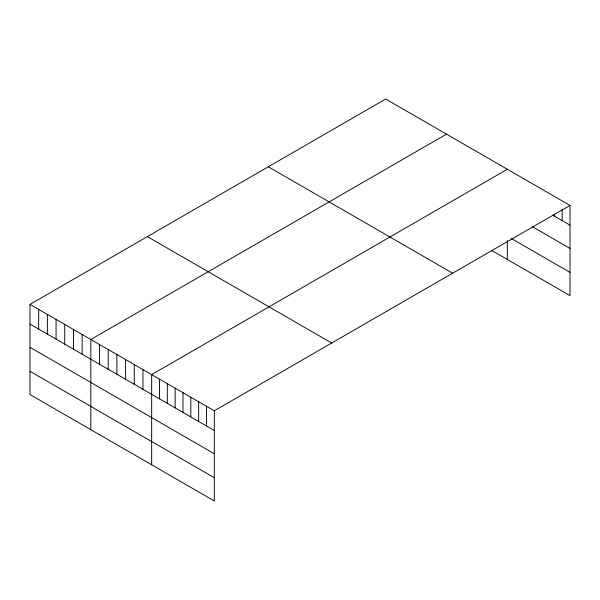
<?xml version="1.0" encoding="UTF-8"?>
<svg xmlns="http://www.w3.org/2000/svg" width="600" height="600" viewBox="0 0 600 600"><rect width="100%" height="100%" fill="white"/><g stroke="black" fill="none" stroke-linecap="round" stroke-linejoin="round"><path stroke-width="0.9" d="M30 304.373L214.32 410.79L214.32 500.978L30 394.567L30 304.373L385.68 99.023L570 205.433L570 295.627L491.535 250.327M446.505 134.137L90.825 339.487L90.825 429.683M507.33 169.252L151.65 374.61L151.65 464.798M214.32 410.79L570 205.433M552.765 215.197L570 225.142M532.403 226.695L570 248.407M511.252 238.447L570 272.37M268.305 166.785L452.625 273.202M147.375 236.61L331.695 343.02M30 324.082L214.32 430.5M30 347.34L214.32 453.757M30 371.303L214.32 477.72M562.17 209.873L562.17 220.62M554.332 214.305L554.332 216.097M507.33 240.495L507.33 259.447M206.483 406.268L206.483 425.978M198.653 401.745L198.653 421.455M190.815 397.222L190.815 416.933M182.985 392.7L182.985 412.41M175.148 388.178L175.148 407.888M167.317 383.655L167.317 403.357M159.48 379.132L159.48 398.835M142.958 369.593L142.958 389.303M134.273 364.575L134.273 384.285M125.58 359.558L125.58 379.267M116.895 354.54L116.895 374.25M108.203 349.522L108.203 369.233M99.517 344.505L99.517 364.215M82.133 334.47L82.133 354.18M73.448 329.46L73.448 349.163M64.755 324.442L64.755 344.153M56.07 319.425L56.07 339.135M47.377 314.407L47.377 334.118M38.693 309.39L38.693 329.1"/></g></svg>
